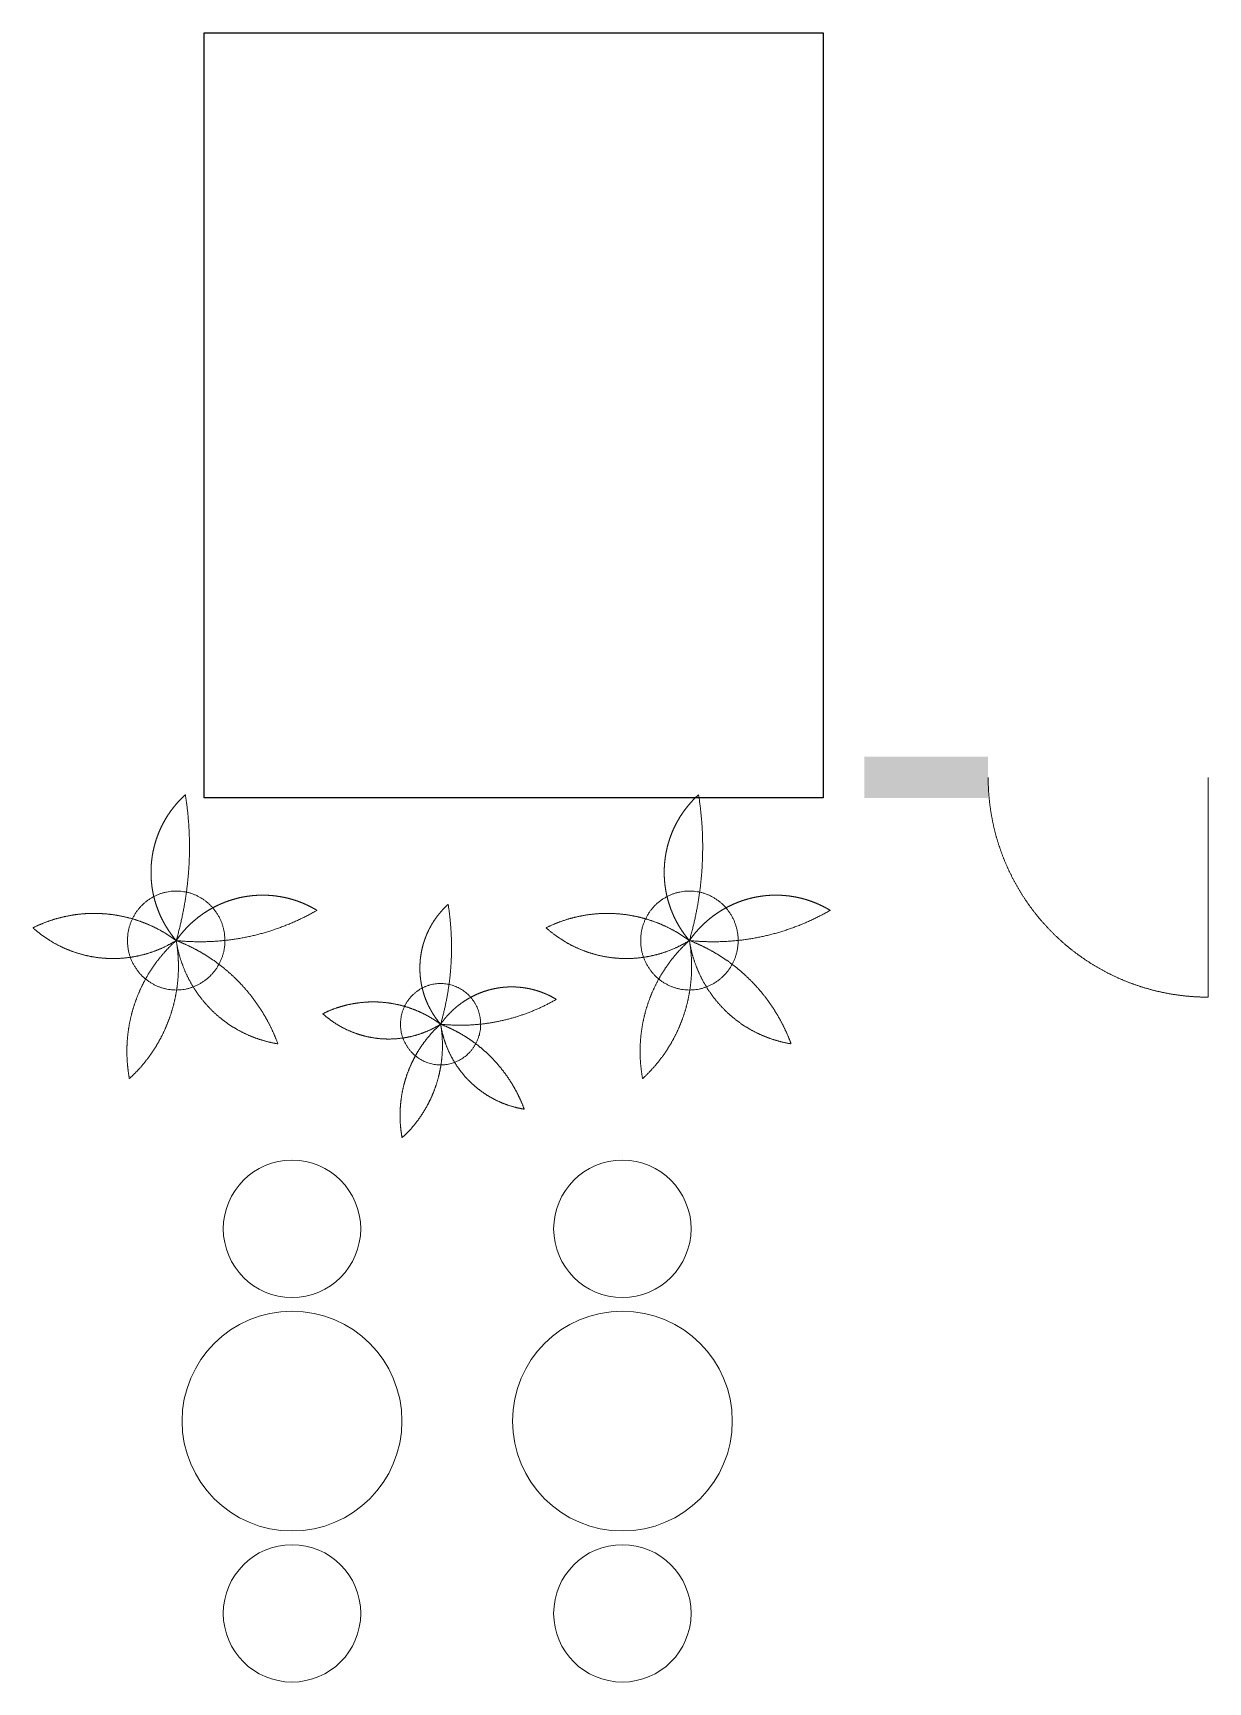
# Model space of a CAD drawing. Header units: millimetres. Extents: x -376000 to 292178, y -193032 to 188048.
# Drawn here: x -80548 to -76272, y -102949 to -96946 of the extents above; entities that cross this region are included whole.
import ezdxf

# ---------------------------------------------------------------- set-up
doc = ezdxf.new("R2010")
doc.units = ezdxf.units.MM
for name, color, linetype, lineweight, true_color in [('02_0.25', 1, 'Continuous', 25, 0xff0000), ('03_0.15', 7, 'Continuous', 15, 0x990099), ('04_0.10', 7, 'Continuous', 9, 0x0099ff), ('08_ハッチ・色', 7, 'Continuous', 5, 0x888888)]:
    doc.layers.add(name, color=color, linetype=linetype, lineweight=lineweight, true_color=true_color)
for name, color, linetype, lineweight in [('02_既存平面-内部建具・サッシ', 7, 'Continuous', 18), ('_什器 (2D)', 7, 'Continuous', 5), ('_区分表-C_A：塗（壁）-2 (2D)', 7, 'Continuous', 5)]:
    doc.layers.add(name, color=color, linetype=linetype, lineweight=lineweight)

# ---------------------------------------------------------------- blocks, each defined once
blk = doc.blocks.new('グループ-966')
at = {"layer": '04_0.10'}
for centre, radius in [((-78402.9, -101299.3), 250), ((-78402.9, -101999.3), 400), ((-78402.9, -102699.3), 250)]:
    blk.add_circle(centre, radius, dxfattribs=at)
blk = doc.blocks.new('グループ-967')
at = {"layer": '04_0.10'}
for centre, radius in [((-79605, -101299.3), 250), ((-79605, -101999.3), 400), ((-79605, -102699.3), 250)]:
    blk.add_circle(centre, radius, dxfattribs=at)
blk = doc.blocks.new('グループ-968')
at = {"layer": '04_0.10'}
for points, knots in [([(-78201, -100189.9), (-78192, -100205.9), (-78181.4, -100221), (-78170.9, -100236), (-78158.9, -100249.9), (-78140.3, -100185.5), (-78128.7, -100119.4), (-78117.2, -100053.4), (-78113, -99986.4), (-78108.8, -99919.5), (-78111.9, -99852.5), (-78115.1, -99785.4), (-78125.5, -99719.2), (-78139.1, -99731.4), (-78151.4, -99744.9), (-78163.8, -99758.5), (-78174.8, -99773.2), (-78185.8, -99787.8), (-78195.3, -99803.6), (-78204.9, -99819.3), (-78212.8, -99835.8), (-78220.8, -99852.4), (-78227.2, -99869.7), (-78233.5, -99887), (-78238.2, -99904.8), (-78242.8, -99922.7), (-78245.8, -99940.9), (-78248.7, -99959.1), (-78249.8, -99977.5), (-78251, -99995.9), (-78250.4, -100014.4), (-78249.8, -100032.8), (-78247.4, -100051.1), (-78245, -100069.4), (-78240.9, -100087.4), (-78236.8, -100105.4), (-78230.9, -100122.8), (-78225.1, -100140.3), (-78217.6, -100157.1), (-78210.1, -100174), (-78201, -100189.9)], [0, 0, 0, 0.032699, 0.032699, 0.065397, 0.065397, 0.184931, 0.184931, 0.304464, 0.304464, 0.423998, 0.423998, 0.543532, 0.543532, 0.576136, 0.576136, 0.608741, 0.608741, 0.641346, 0.641346, 0.67395, 0.67395, 0.706555, 0.706555, 0.73916, 0.73916, 0.771765, 0.771765, 0.80437, 0.80437, 0.836975, 0.836975, 0.86958, 0.86958, 0.902185, 0.902185, 0.93479, 0.93479, 0.967395, 0.967395, 1, 1, 1]), ([(-78112.1, -100194.6), (-78125, -100207.2), (-78136.8, -100221.1), (-78148.5, -100235), (-78158.9, -100249.9), (-78092.6, -100256.7), (-78026.1, -100253.1), (-77959.6, -100249.4), (-77894.4, -100235.5), (-77829.2, -100221.4), (-77767, -100197.4), (-77704.7, -100173.4), (-77646.8, -100139.9), (-77662.3, -100130.5), (-77678.5, -100122.7), (-77694.8, -100114.8), (-77711.7, -100108.5), (-77728.6, -100102.3), (-77746, -100097.6), (-77763.4, -100092.9), (-77781.1, -100090), (-77798.8, -100087), (-77816.8, -100085.7), (-77834.7, -100084.4), (-77852.7, -100084.8), (-77870.7, -100085.2), (-77888.6, -100087.3), (-77906.4, -100089.4), (-77924, -100093.1), (-77941.6, -100096.9), (-77958.8, -100102.4), (-77976, -100107.8), (-77992.6, -100114.8), (-78009.2, -100121.8), (-78025.1, -100130.4), (-78041, -100139), (-78056, -100149), (-78071, -100159), (-78085.1, -100170.5), (-78099.2, -100181.9), (-78112.1, -100194.6)], [0, 0, 0, 0.032769, 0.032769, 0.065537, 0.065537, 0.185623, 0.185623, 0.305709, 0.305709, 0.425795, 0.425795, 0.545882, 0.545882, 0.578319, 0.578319, 0.610756, 0.610756, 0.643193, 0.643193, 0.67563, 0.67563, 0.708067, 0.708067, 0.740504, 0.740504, 0.77294, 0.77294, 0.805377, 0.805377, 0.837814, 0.837814, 0.870251, 0.870251, 0.902688, 0.902688, 0.935125, 0.935125, 0.967563, 0.967563, 1, 1, 1]), ([(-78550.2, -100159.8), (-78584, -100166.2), (-78616.7, -100177.2), (-78649.4, -100188.2), (-78680.3, -100203.5), (-78654, -100227.1), (-78624.3, -100246.2), (-78594.7, -100265.2), (-78562.4, -100279.3), (-78530.1, -100293.3), (-78496.1, -100302), (-78462.1, -100310.7), (-78427.1, -100313.8), (-78392.1, -100316.9), (-78357.1, -100314.3), (-78322.1, -100311.8), (-78288, -100303.6), (-78253.8, -100295.5), (-78221.3, -100282), (-78188.9, -100268.4), (-78158.9, -100249.9), (-78186.7, -100229.3), (-78217, -100212.7), (-78247.4, -100196.1), (-78279.6, -100183.9), (-78311.8, -100171.6), (-78345.4, -100163.9), (-78379, -100156.1), (-78413.3, -100153.1), (-78447.6, -100150), (-78481.9, -100151.7), (-78516.3, -100153.4), (-78550.2, -100159.8)], [0, 0, 0, 0.061659, 0.061659, 0.123319, 0.123319, 0.186425, 0.186425, 0.24953, 0.24953, 0.312635, 0.312635, 0.375739, 0.375739, 0.438844, 0.438844, 0.501948, 0.501948, 0.565053, 0.565053, 0.628158, 0.628158, 0.690132, 0.690132, 0.752106, 0.752106, 0.81408, 0.81408, 0.876053, 0.876053, 0.938027, 0.938027, 1, 1, 1]), ([(-78336.9, -100614.2), (-78339.4, -100648.9), (-78337.5, -100683.7), (-78335.6, -100718.5), (-78329.3, -100752.7), (-78303.9, -100729.4), (-78281.6, -100703.1), (-78259.3, -100676.7), (-78240.5, -100647.8), (-78221.6, -100618.8), (-78206.5, -100587.6), (-78191.4, -100556.5), (-78180.2, -100523.6), (-78169.1, -100490.8), (-78162.1, -100456.8), (-78155.2, -100422.7), (-78152.5, -100388.1), (-78149.8, -100353.5), (-78151.4, -100318.8), (-78153, -100284.1), (-78158.9, -100249.9), (-78184.6, -100272.9), (-78207.2, -100299.1), (-78229.7, -100325.3), (-78248.8, -100354.2), (-78267.9, -100383.1), (-78283.1, -100414.3), (-78298.3, -100445.5), (-78309.5, -100478.4), (-78320.6, -100511.3), (-78327.5, -100545.4), (-78334.4, -100579.5), (-78336.9, -100614.2)], [0, 0, 0, 0.063209, 0.063209, 0.126417, 0.126417, 0.188984, 0.188984, 0.251552, 0.251552, 0.314119, 0.314119, 0.376687, 0.376687, 0.439256, 0.439256, 0.501824, 0.501824, 0.564392, 0.564392, 0.626961, 0.626961, 0.689133, 0.689133, 0.751306, 0.751306, 0.813479, 0.813479, 0.875653, 0.875653, 0.937826, 0.937826, 1, 1, 1]), ([(-78038.7, -100311.4), (-78067, -100292.8), (-78097.2, -100277.4), (-78127.3, -100262), (-78158.9, -100249.9), (-78153.5, -100285), (-78142.7, -100318.9), (-78131.9, -100352.8), (-78116, -100384.6), (-78100.1, -100416.3), (-78079.5, -100445.1), (-78058.9, -100473.9), (-78034.1, -100499.1), (-78009.3, -100524.3), (-77981, -100545.2), (-77952.6, -100566.1), (-77921.4, -100582.3), (-77890.1, -100598.4), (-77856.8, -100609.4), (-77823.4, -100620.4), (-77788.8, -100625.9), (-77800.7, -100593.8), (-77815.9, -100563.2), (-77831.1, -100532.5), (-77849.4, -100503.7), (-77867.7, -100474.9), (-77888.8, -100448.2), (-77910.1, -100421.5), (-77933.9, -100397.3), (-77957.8, -100373), (-77984, -100351.5), (-78010.3, -100330), (-78038.7, -100311.4)], [0, 0, 0, 0.060297, 0.060297, 0.120594, 0.120594, 0.184063, 0.184063, 0.247531, 0.247531, 0.310999, 0.310999, 0.374466, 0.374466, 0.437933, 0.437933, 0.501399, 0.501399, 0.564865, 0.564865, 0.62833, 0.62833, 0.690276, 0.690276, 0.752221, 0.752221, 0.814166, 0.814166, 0.876111, 0.876111, 0.938056, 0.938056, 1, 1, 1])]:
    blk.add_open_spline(points, degree=2, knots=knots, dxfattribs=at)
blk.add_open_spline([(-78247.5, -100093.9), (-78206.4, -100069.8), (-78111.4, -100069.8), (-78029.1, -100118), (-77981.6, -100201.6), (-77981.6, -100298.1), (-78029.1, -100381.7), (-78111.4, -100430), (-78206.4, -100430), (-78288.7, -100381.7), (-78336.2, -100298.1), (-78336.2, -100201.6), (-78288.7, -100118), (-78247.5, -100093.9)], degree=2, dxfattribs=at)
blk = doc.blocks.new('グループ-969')
at = {"layer": '04_0.10'}
for points, knots in [([(-79098.9, -100505.2), (-79091.5, -100518.4), (-79082.8, -100530.7), (-79074.1, -100543.1), (-79064.3, -100554.5), (-79049, -100501.6), (-79039.5, -100447.3), (-79030, -100392.9), (-79026.5, -100337.9), (-79023.1, -100282.8), (-79025.6, -100227.7), (-79028.2, -100172.6), (-79036.8, -100118.1), (-79048, -100128.1), (-79058.1, -100139.3), (-79068.3, -100150.4), (-79077.3, -100162.5), (-79086.4, -100174.6), (-79094.2, -100187.5), (-79102.1, -100200.4), (-79108.6, -100214), (-79115.2, -100227.7), (-79120.4, -100241.9), (-79125.7, -100256.1), (-79129.5, -100270.8), (-79133.3, -100285.4), (-79135.7, -100300.4), (-79138.1, -100315.4), (-79139.1, -100330.5), (-79140, -100345.7), (-79139.5, -100360.9), (-79139, -100376), (-79137.1, -100391.1), (-79135.1, -100406.1), (-79131.7, -100420.9), (-79128.3, -100435.7), (-79123.5, -100450.1), (-79118.7, -100464.4), (-79112.6, -100478.3), (-79106.4, -100492.1), (-79098.9, -100505.2)], [0, 0, 0, 0.032699, 0.032699, 0.065397, 0.065397, 0.184931, 0.184931, 0.304464, 0.304464, 0.423998, 0.423998, 0.543532, 0.543532, 0.576136, 0.576136, 0.608741, 0.608741, 0.641346, 0.641346, 0.67395, 0.67395, 0.706555, 0.706555, 0.73916, 0.73916, 0.771765, 0.771765, 0.80437, 0.80437, 0.836975, 0.836975, 0.86958, 0.86958, 0.902185, 0.902185, 0.93479, 0.93479, 0.967395, 0.967395, 1, 1, 1]), ([(-79025.8, -100509), (-79036.4, -100519.5), (-79046.1, -100530.9), (-79055.7, -100542.3), (-79064.3, -100554.5), (-79009.8, -100560.1), (-78955.1, -100557.2), (-78900.4, -100554.2), (-78846.8, -100542.7), (-78793.2, -100531.2), (-78742, -100511.4), (-78690.8, -100491.6), (-78643.2, -100464.1), (-78655.9, -100456.4), (-78669.2, -100449.9), (-78682.6, -100443.5), (-78696.5, -100438.3), (-78710.4, -100433.1), (-78724.7, -100429.3), (-78739, -100425.5), (-78753.6, -100423), (-78768.2, -100420.6), (-78782.9, -100419.5), (-78797.7, -100418.4), (-78812.5, -100418.7), (-78827.3, -100419.1), (-78842, -100420.8), (-78856.7, -100422.5), (-78871.1, -100425.6), (-78885.6, -100428.8), (-78899.7, -100433.2), (-78913.9, -100437.7), (-78927.5, -100443.5), (-78941.2, -100449.2), (-78954.2, -100456.3), (-78967.3, -100463.3), (-78979.7, -100471.6), (-78992, -100479.8), (-79003.6, -100489.2), (-79015.1, -100498.6), (-79025.8, -100509)], [0, 0, 0, 0.032769, 0.032769, 0.065537, 0.065537, 0.185623, 0.185623, 0.305709, 0.305709, 0.425795, 0.425795, 0.545882, 0.545882, 0.578319, 0.578319, 0.610756, 0.610756, 0.643193, 0.643193, 0.67563, 0.67563, 0.708067, 0.708067, 0.740504, 0.740504, 0.77294, 0.77294, 0.805377, 0.805377, 0.837814, 0.837814, 0.870251, 0.870251, 0.902688, 0.902688, 0.935125, 0.935125, 0.967563, 0.967563, 1, 1, 1]), ([(-79386.1, -100480.5), (-79413.9, -100485.7), (-79440.8, -100494.7), (-79467.7, -100503.8), (-79493.1, -100516.4), (-79471.4, -100535.8), (-79447.1, -100551.5), (-79422.7, -100567.1), (-79396.1, -100578.7), (-79369.6, -100590.2), (-79341.6, -100597.4), (-79313.6, -100604.5), (-79284.9, -100607.1), (-79256.1, -100609.6), (-79227.3, -100607.5), (-79198.5, -100605.4), (-79170.4, -100598.8), (-79142.3, -100592.1), (-79115.6, -100580.9), (-79088.9, -100569.8), (-79064.3, -100554.5), (-79087.2, -100537.6), (-79112.1, -100524), (-79137, -100510.3), (-79163.5, -100500.2), (-79190.1, -100490.2), (-79217.7, -100483.8), (-79245.3, -100477.4), (-79273.5, -100474.9), (-79301.7, -100472.4), (-79330, -100473.8), (-79358.2, -100475.2), (-79386.1, -100480.5)], [0, 0, 0, 0.061659, 0.061659, 0.123319, 0.123319, 0.186425, 0.186425, 0.24953, 0.24953, 0.312635, 0.312635, 0.375739, 0.375739, 0.438844, 0.438844, 0.501948, 0.501948, 0.565053, 0.565053, 0.628158, 0.628158, 0.690132, 0.690132, 0.752106, 0.752106, 0.81408, 0.81408, 0.876053, 0.876053, 0.938027, 0.938027, 1, 1, 1]), ([(-79210.7, -100854.2), (-79212.8, -100882.7), (-79211.2, -100911.3), (-79209.6, -100939.9), (-79204.4, -100968), (-79183.6, -100948.9), (-79165.2, -100927.2), (-79146.9, -100905.6), (-79131.4, -100881.8), (-79115.9, -100857.9), (-79103.4, -100832.3), (-79091, -100806.7), (-79081.8, -100779.7), (-79072.7, -100752.6), (-79067, -100724.7), (-79061.2, -100696.7), (-79059, -100668.2), (-79056.8, -100639.7), (-79058.1, -100611.2), (-79059.4, -100582.7), (-79064.3, -100554.5), (-79085.4, -100573.5), (-79104, -100595), (-79122.5, -100616.5), (-79138.2, -100640.3), (-79153.9, -100664.1), (-79166.4, -100689.8), (-79178.9, -100715.4), (-79188.1, -100742.5), (-79197.3, -100769.5), (-79203, -100797.6), (-79208.6, -100825.6), (-79210.7, -100854.2)], [0, 0, 0, 0.063209, 0.063209, 0.126417, 0.126417, 0.188984, 0.188984, 0.251552, 0.251552, 0.314119, 0.314119, 0.376687, 0.376687, 0.439256, 0.439256, 0.501824, 0.501824, 0.564392, 0.564392, 0.626961, 0.626961, 0.689133, 0.689133, 0.751306, 0.751306, 0.813479, 0.813479, 0.875653, 0.875653, 0.937826, 0.937826, 1, 1, 1]), ([(-78965.4, -100605.1), (-78988.7, -100589.8), (-79013.5, -100577.2), (-79038.3, -100564.5), (-79064.3, -100554.5), (-79059.8, -100583.5), (-79050.9, -100611.3), (-79042.1, -100639.2), (-79029, -100665.3), (-79015.9, -100691.4), (-78999, -100715.1), (-78982, -100738.8), (-78961.7, -100759.5), (-78941.3, -100780.2), (-78918, -100797.4), (-78894.6, -100814.6), (-78868.9, -100827.9), (-78843.2, -100841.2), (-78815.8, -100850.2), (-78788.4, -100859.2), (-78759.9, -100863.8), (-78769.7, -100837.4), (-78782.2, -100812.2), (-78794.7, -100787), (-78809.7, -100763.3), (-78824.8, -100739.6), (-78842.2, -100717.7), (-78859.6, -100695.7), (-78879.3, -100675.8), (-78898.9, -100655.8), (-78920.5, -100638.1), (-78942.1, -100620.4), (-78965.4, -100605.1)], [0, 0, 0, 0.060297, 0.060297, 0.120594, 0.120594, 0.184063, 0.184063, 0.247531, 0.247531, 0.310999, 0.310999, 0.374466, 0.374466, 0.437933, 0.437933, 0.501399, 0.501399, 0.564865, 0.564865, 0.62833, 0.62833, 0.690276, 0.690276, 0.752221, 0.752221, 0.814166, 0.814166, 0.876111, 0.876111, 0.938056, 0.938056, 1, 1, 1])]:
    blk.add_open_spline(points, degree=2, knots=knots, dxfattribs=at)
blk.add_open_spline([(-79137.2, -100426.2), (-79103.4, -100406.4), (-79025.2, -100406.4), (-78957.6, -100446.1), (-78918.5, -100514.8), (-78918.5, -100594.2), (-78957.6, -100663), (-79025.2, -100702.7), (-79103.4, -100702.7), (-79171, -100663), (-79210.1, -100594.2), (-79210.1, -100514.8), (-79171, -100446.1), (-79137.2, -100426.2)], degree=2, dxfattribs=at)
blk = doc.blocks.new('グループ-970')
at = {"layer": '04_0.10'}
for points, knots in [([(-80068.6, -100189.9), (-80059.5, -100205.9), (-80048.9, -100221), (-80038.4, -100236), (-80026.4, -100249.9), (-80007.8, -100185.5), (-79996.3, -100119.4), (-79984.8, -100053.4), (-79980.5, -99986.4), (-79976.3, -99919.5), (-79979.4, -99852.5), (-79982.6, -99785.4), (-79993, -99719.2), (-80006.6, -99731.4), (-80019, -99744.9), (-80031.3, -99758.5), (-80042.3, -99773.2), (-80053.3, -99787.8), (-80062.8, -99803.6), (-80072.4, -99819.3), (-80080.4, -99835.8), (-80088.3, -99852.4), (-80094.7, -99869.7), (-80101, -99887), (-80105.7, -99904.8), (-80110.4, -99922.7), (-80113.3, -99940.9), (-80116.2, -99959.1), (-80117.4, -99977.5), (-80118.5, -99995.9), (-80117.9, -100014.4), (-80117.3, -100032.8), (-80114.9, -100051.1), (-80112.5, -100069.4), (-80108.4, -100087.4), (-80104.3, -100105.4), (-80098.4, -100122.8), (-80092.6, -100140.3), (-80085.1, -100157.1), (-80077.6, -100174), (-80068.6, -100189.9)], [0, 0, 0, 0.032699, 0.032699, 0.065397, 0.065397, 0.184931, 0.184931, 0.304464, 0.304464, 0.423998, 0.423998, 0.543532, 0.543532, 0.576136, 0.576136, 0.608741, 0.608741, 0.641346, 0.641346, 0.67395, 0.67395, 0.706555, 0.706555, 0.73916, 0.73916, 0.771765, 0.771765, 0.80437, 0.80437, 0.836975, 0.836975, 0.86958, 0.86958, 0.902185, 0.902185, 0.93479, 0.93479, 0.967395, 0.967395, 1, 1, 1]), ([(-79979.6, -100194.6), (-79992.6, -100207.2), (-80004.3, -100221.1), (-80016, -100235), (-80026.4, -100249.9), (-79960.2, -100256.7), (-79893.6, -100253.1), (-79827.1, -100249.4), (-79761.9, -100235.5), (-79696.8, -100221.4), (-79634.5, -100197.4), (-79572.2, -100173.4), (-79514.4, -100139.9), (-79529.8, -100130.5), (-79546.1, -100122.7), (-79562.3, -100114.8), (-79579.2, -100108.5), (-79596.1, -100102.3), (-79613.5, -100097.6), (-79630.9, -100092.9), (-79648.6, -100090), (-79666.4, -100087), (-79684.3, -100085.7), (-79702.3, -100084.4), (-79720.2, -100084.8), (-79738.2, -100085.2), (-79756.1, -100087.3), (-79774, -100089.4), (-79791.6, -100093.1), (-79809.2, -100096.9), (-79826.3, -100102.4), (-79843.5, -100107.8), (-79860.1, -100114.8), (-79876.7, -100121.8), (-79892.6, -100130.4), (-79908.5, -100139), (-79923.5, -100149), (-79938.6, -100159), (-79952.6, -100170.5), (-79966.7, -100181.9), (-79979.6, -100194.6)], [0, 0, 0, 0.032769, 0.032769, 0.065537, 0.065537, 0.185623, 0.185623, 0.305709, 0.305709, 0.425795, 0.425795, 0.545882, 0.545882, 0.578319, 0.578319, 0.610756, 0.610756, 0.643193, 0.643193, 0.67563, 0.67563, 0.708067, 0.708067, 0.740504, 0.740504, 0.77294, 0.77294, 0.805377, 0.805377, 0.837814, 0.837814, 0.870251, 0.870251, 0.902688, 0.902688, 0.935125, 0.935125, 0.967563, 0.967563, 1, 1, 1]), ([(-80417.7, -100159.8), (-80451.5, -100166.2), (-80484.2, -100177.2), (-80516.9, -100188.2), (-80547.8, -100203.5), (-80521.5, -100227.1), (-80491.9, -100246.2), (-80462.2, -100265.2), (-80429.9, -100279.3), (-80397.7, -100293.3), (-80363.6, -100302), (-80329.6, -100310.7), (-80294.6, -100313.8), (-80259.7, -100316.9), (-80224.7, -100314.3), (-80189.7, -100311.8), (-80155.5, -100303.6), (-80121.3, -100295.5), (-80088.9, -100282), (-80056.4, -100268.4), (-80026.4, -100249.9), (-80054.3, -100229.3), (-80084.6, -100212.7), (-80114.9, -100196.1), (-80147.1, -100183.9), (-80179.4, -100171.6), (-80212.9, -100163.9), (-80246.5, -100156.1), (-80280.8, -100153.1), (-80315.1, -100150), (-80349.5, -100151.7), (-80383.9, -100153.4), (-80417.7, -100159.8)], [0, 0, 0, 0.061659, 0.061659, 0.123319, 0.123319, 0.186425, 0.186425, 0.24953, 0.24953, 0.312635, 0.312635, 0.375739, 0.375739, 0.438844, 0.438844, 0.501948, 0.501948, 0.565053, 0.565053, 0.628158, 0.628158, 0.690132, 0.690132, 0.752106, 0.752106, 0.81408, 0.81408, 0.876053, 0.876053, 0.938027, 0.938027, 1, 1, 1]), ([(-80204.5, -100614.2), (-80207, -100648.9), (-80205, -100683.7), (-80203.1, -100718.5), (-80196.8, -100752.7), (-80171.5, -100729.4), (-80149.1, -100703.1), (-80126.9, -100676.7), (-80108, -100647.8), (-80089.1, -100618.8), (-80074, -100587.6), (-80058.9, -100556.5), (-80047.8, -100523.6), (-80036.7, -100490.8), (-80029.7, -100456.8), (-80022.7, -100422.7), (-80020, -100388.1), (-80017.3, -100353.5), (-80018.9, -100318.8), (-80020.5, -100284.1), (-80026.4, -100249.9), (-80052.1, -100272.9), (-80074.7, -100299.1), (-80097.3, -100325.3), (-80116.3, -100354.2), (-80135.4, -100383.1), (-80150.6, -100414.3), (-80165.8, -100445.5), (-80177, -100478.4), (-80188.2, -100511.3), (-80195.1, -100545.4), (-80201.9, -100579.5), (-80204.5, -100614.2)], [0, 0, 0, 0.063209, 0.063209, 0.126417, 0.126417, 0.188984, 0.188984, 0.251552, 0.251552, 0.314119, 0.314119, 0.376687, 0.376687, 0.439256, 0.439256, 0.501824, 0.501824, 0.564392, 0.564392, 0.626961, 0.626961, 0.689133, 0.689133, 0.751306, 0.751306, 0.813479, 0.813479, 0.875653, 0.875653, 0.937826, 0.937826, 1, 1, 1]), ([(-79906.2, -100311.4), (-79934.6, -100292.8), (-79964.7, -100277.4), (-79994.8, -100262), (-80026.4, -100249.9), (-80021, -100285), (-80010.2, -100318.9), (-79999.4, -100352.8), (-79983.5, -100384.6), (-79967.6, -100416.3), (-79947, -100445.1), (-79926.4, -100473.9), (-79901.6, -100499.1), (-79876.9, -100524.3), (-79848.5, -100545.2), (-79820.1, -100566.1), (-79788.9, -100582.3), (-79757.7, -100598.4), (-79724.3, -100609.4), (-79691, -100620.4), (-79656.3, -100625.9), (-79668.2, -100593.8), (-79683.4, -100563.2), (-79698.6, -100532.5), (-79716.9, -100503.7), (-79735.2, -100474.9), (-79756.4, -100448.2), (-79777.6, -100421.5), (-79801.4, -100397.3), (-79825.3, -100373), (-79851.6, -100351.5), (-79877.8, -100330), (-79906.2, -100311.4)], [0, 0, 0, 0.060297, 0.060297, 0.120594, 0.120594, 0.184063, 0.184063, 0.247531, 0.247531, 0.310999, 0.310999, 0.374466, 0.374466, 0.437933, 0.437933, 0.501399, 0.501399, 0.564865, 0.564865, 0.62833, 0.62833, 0.690276, 0.690276, 0.752221, 0.752221, 0.814166, 0.814166, 0.876111, 0.876111, 0.938056, 0.938056, 1, 1, 1])]:
    blk.add_open_spline(points, degree=2, knots=knots, dxfattribs=at)
blk.add_open_spline([(-80115.1, -100093.9), (-80073.9, -100069.8), (-79978.9, -100069.8), (-79896.7, -100118), (-79849.2, -100201.6), (-79849.2, -100298.1), (-79896.7, -100381.7), (-79978.9, -100430), (-80073.9, -100430), (-80156.2, -100381.7), (-80203.7, -100298.1), (-80203.7, -100201.6), (-80156.2, -100118), (-80115.1, -100093.9)], degree=2, dxfattribs=at)
blk = doc.blocks.new('什器 (2D)')
at = {"layer": '04_0.10'}
for name in ['グループ-970', 'グループ-968', 'グループ-969', 'グループ-967', 'グループ-966']:
    blk.add_blockref(name, (0, 0), dxfattribs=at)
blk = doc.blocks.new('グループ-330')
at = {"layer": '03_0.15', "color": 70, "true_color": 0x80ff00}
blk.add_line((-76271.8, -100455.9), (-76271.8, -99655.9), dxfattribs=at)
blk.add_open_spline([(-77071.8, -99655.9), (-77071.8, -99695.2), (-77067.9, -99734.4), (-77064.1, -99773.5), (-77056.4, -99812), (-77048.8, -99850.6), (-77037.4, -99888.2), (-77025.9, -99925.8), (-77010.9, -99962.1), (-76995.9, -99998.4), (-76977.3, -100033.1), (-76958.8, -100067.7), (-76937, -100100.4), (-76915.1, -100133.1), (-76890.2, -100163.5), (-76865.3, -100193.8), (-76837.5, -100221.6), (-76809.7, -100249.4), (-76779.3, -100274.4), (-76748.9, -100299.3), (-76716.3, -100321.1), (-76683.6, -100343), (-76648.9, -100361.5), (-76614.3, -100380), (-76577.9, -100395.1), (-76541.6, -100410.1), (-76504, -100421.5), (-76466.4, -100432.9), (-76427.9, -100440.6), (-76389.3, -100448.2), (-76350.2, -100452.1), (-76311.1, -100455.9), (-76271.8, -100455.9)], degree=2, knots=[0, 0, 0, 0.0625, 0.0625, 0.125, 0.125, 0.1875, 0.1875, 0.25, 0.25, 0.3125, 0.3125, 0.375, 0.375, 0.4375, 0.4375, 0.5, 0.5, 0.5625, 0.5625, 0.625, 0.625, 0.6875, 0.6875, 0.75, 0.75, 0.8125, 0.8125, 0.875, 0.875, 0.9375, 0.9375, 1, 1, 1], dxfattribs=at)
blk = doc.blocks.new('グループ-357')
at = {"layer": '03_0.15', "color": 70, "true_color": 0x80ff00}
blk.add_line((-76271.8, -100455.9), (-76271.8, -99655.9), dxfattribs=at)
blk.add_open_spline([(-77071.8, -99655.9), (-77071.8, -99695.2), (-77067.9, -99734.4), (-77064.1, -99773.5), (-77056.4, -99812), (-77048.8, -99850.6), (-77037.4, -99888.2), (-77025.9, -99925.8), (-77010.9, -99962.1), (-76995.9, -99998.4), (-76977.3, -100033.1), (-76958.8, -100067.7), (-76937, -100100.4), (-76915.1, -100133.1), (-76890.2, -100163.5), (-76865.3, -100193.8), (-76837.5, -100221.6), (-76809.7, -100249.4), (-76779.3, -100274.4), (-76748.9, -100299.3), (-76716.3, -100321.1), (-76683.6, -100343), (-76648.9, -100361.5), (-76614.3, -100380), (-76577.9, -100395.1), (-76541.6, -100410.1), (-76504, -100421.5), (-76466.4, -100432.9), (-76427.9, -100440.6), (-76389.3, -100448.2), (-76350.2, -100452.1), (-76311.1, -100455.9), (-76271.8, -100455.9)], degree=2, knots=[0, 0, 0, 0.0625, 0.0625, 0.125, 0.125, 0.1875, 0.1875, 0.25, 0.25, 0.3125, 0.3125, 0.375, 0.375, 0.4375, 0.4375, 0.5, 0.5, 0.5625, 0.5625, 0.625, 0.625, 0.6875, 0.6875, 0.75, 0.75, 0.8125, 0.8125, 0.875, 0.875, 0.9375, 0.9375, 1, 1, 1], dxfattribs=at)
blk = doc.blocks.new('区分表-C_A：塗（壁）-2 (2D)')
at = {"layer": '02_0.25', "color": 70, "true_color": 0x80ff00, "flags": 128}
blk.add_lwpolyline([(-79924.3, -96945.9), (-77671.8, -96945.9), (-77671.8, -99730.9), (-79924.3, -99730.9)], close=True, dxfattribs=at)
blk.add_lwpolyline([(-79924.3, -96945.9), (-77671.8, -96945.9), (-77671.8, -99730.9), (-79924.3, -99730.9)], close=True, dxfattribs=at)
at = {"layer": '08_ハッチ・色', "color": 70, "true_color": 0x80ff00}
blk.add_solid([(-77071.8, -99580.9), (-77521.8, -99580.9), (-77071.8, -99730.9), (-77521.8, -99730.9)], dxfattribs=at)
blk.add_solid([(-77071.8, -99580.9), (-77521.8, -99580.9), (-77071.8, -99730.9), (-77521.8, -99730.9)], dxfattribs=at)
at = {"layer": '02_既存平面-内部建具・サッシ', "color": 70, "true_color": 0x80ff00, "transparency": 33554559}
for name in ['グループ-330', 'グループ-357']:
    blk.add_blockref(name, (0, 0), dxfattribs=at)

msp = doc.modelspace()

# ---------------------------------------------------------------- block references
at = {"layer": '_什器 (2D)'}
msp.add_blockref('什器 (2D)', (0, 0), dxfattribs=at)
at = {"layer": '_区分表-C_A：塗（壁）-2 (2D)'}
msp.add_blockref('区分表-C_A：塗（壁）-2 (2D)', (0, 0), dxfattribs=at)

doc.saveas('drawing.dxf')
